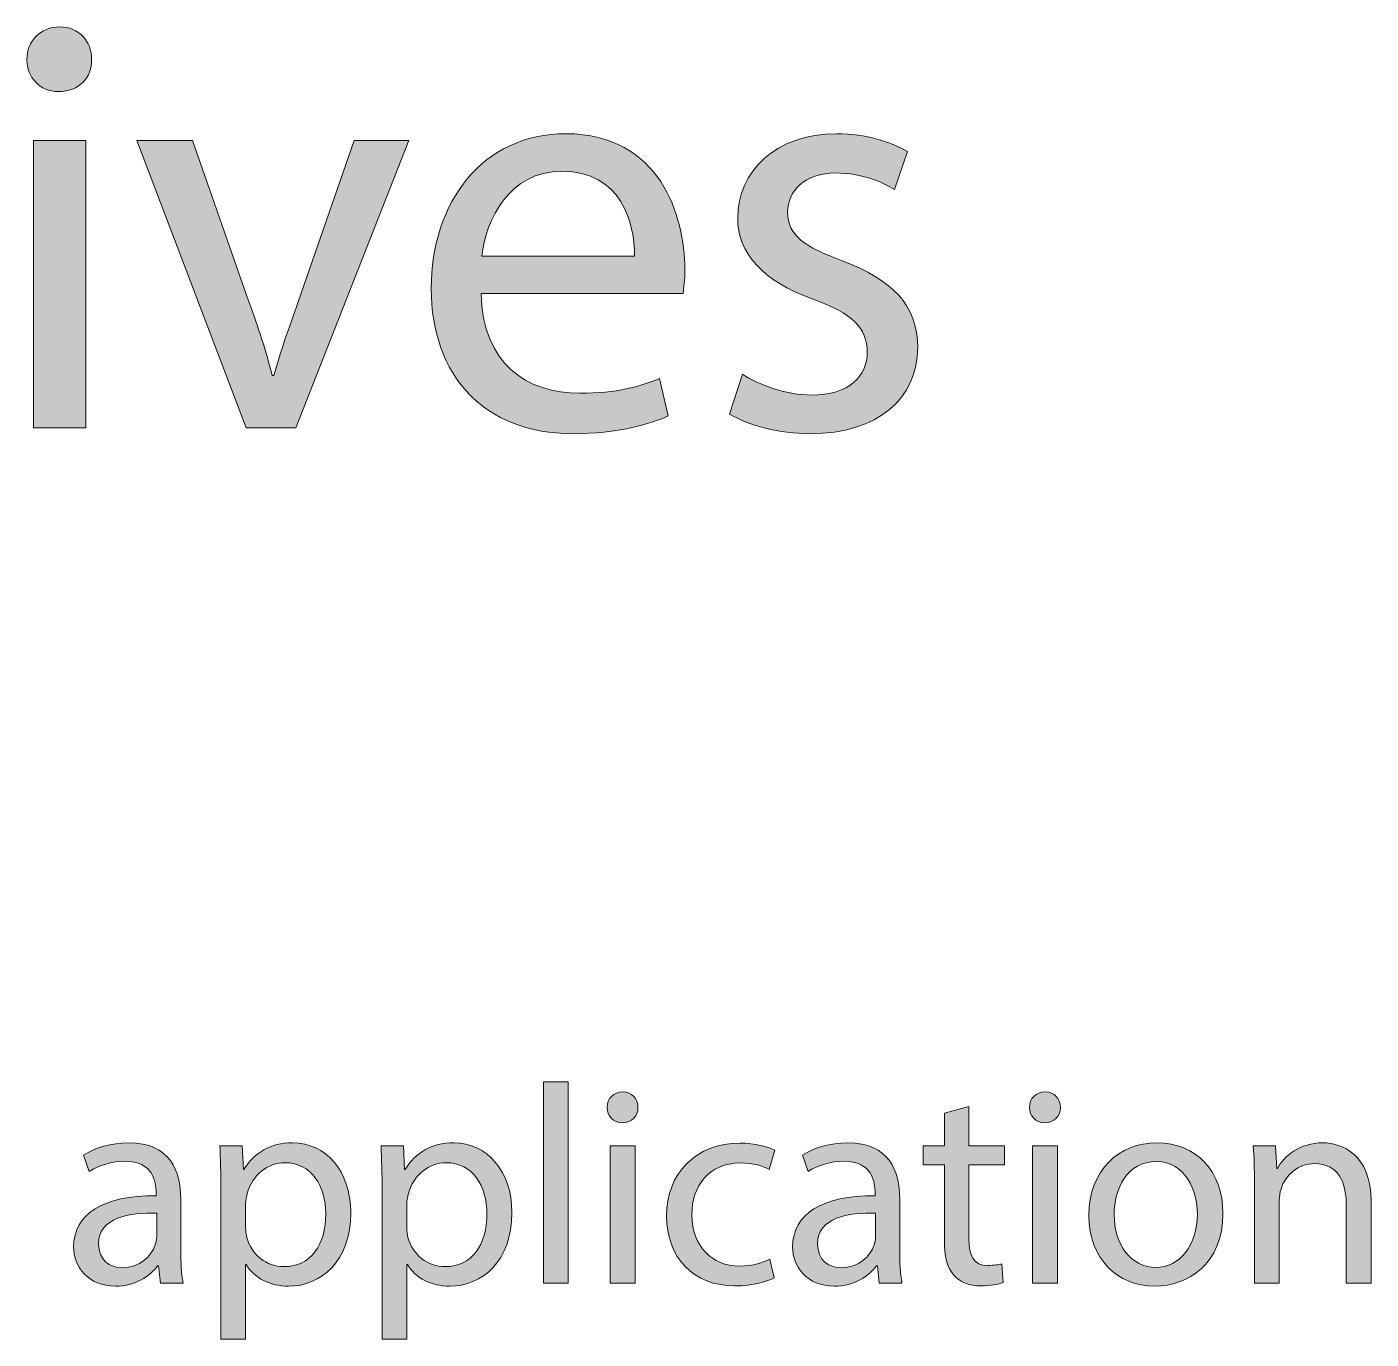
# Model space of a CAD drawing. Header units: inches. Extents: x 0.1 to 22.4, y -34.4 to -0.1.
# Drawn here: x 4.755 to 6.732, y -7.349 to -5.418 of the extents above; entities that cross this region are included whole.
import ezdxf

# ---------------------------------------------------------------- set-up
doc = ezdxf.new("R2010")
doc.units = ezdxf.units.IN
doc.header["$MEASUREMENT"] = 0
doc.layers.add('Layer 1', color=7, linetype='Continuous')

# ---------------------------------------------------------------- blocks, each defined once
blk = doc.blocks.new('block 2')
at = {"layer": 'Layer 1', "true_color": 0x231f20}
h = blk.add_hatch(color=250, dxfattribs=at)
h.dxf.hatch_style = 2
edge = h.paths.add_edge_path()
edge.add_spline(control_points=[(4.8501, -5.4663), (4.851, -5.4926), (4.8318, -5.5135), (4.8012, -5.5135), (4.7741, -5.5135), (4.7549, -5.4926), (4.7549, -5.4663), (4.7549, -5.4393), (4.775, -5.4183), (4.803, -5.4183), (4.8318, -5.4183), (4.8501, -5.4393), (4.8501, -5.4663)], knot_values=[0, 0, 0, 0, 1, 1, 1, 2, 2, 2, 3, 3, 3, 4, 4, 4, 4], degree=3, periodic=1)
h.paths.add_polyline_path([(4.7645, -6.008), (4.7645, -5.5852), (4.8414, -5.5852), (4.8414, -6.008)])
h = blk.add_hatch(color=250, dxfattribs=at)
h.dxf.hatch_style = 2
edge = h.paths.add_edge_path()
edge.add_spline(control_points=[(4.9986, -5.5852), (4.9986, -5.5852), (5.0816, -5.8228), (5.0816, -5.8228), (5.0956, -5.8612), (5.1069, -5.8961), (5.1157, -5.9311), (5.1157, -5.9311), (5.1183, -5.9311), (5.1183, -5.9311), (5.1279, -5.8961), (5.1401, -5.8612), (5.1541, -5.8228), (5.1541, -5.8228), (5.2362, -5.5852), (5.2362, -5.5852), (5.2362, -5.5852), (5.3166, -5.5852), (5.3166, -5.5852), (5.3166, -5.5852), (5.1506, -6.008), (5.1506, -6.008), (5.1506, -6.008), (5.0772, -6.008), (5.0772, -6.008), (5.0772, -6.008), (4.9165, -5.5852), (4.9165, -5.5852), (4.9165, -5.5852), (4.9986, -5.5852), (4.9986, -5.5852)], knot_values=[0, 0, 0, 0, 1, 1, 1, 2, 2, 2, 3, 3, 3, 4, 4, 4, 5, 5, 5, 6, 6, 6, 7, 7, 7, 8, 8, 8, 9, 9, 9, 10, 10, 10, 10], degree=3, periodic=1)
h = blk.add_hatch(color=250, dxfattribs=at)
h.dxf.hatch_style = 2
edge = h.paths.add_edge_path()
edge.add_spline(control_points=[(5.4231, -5.8105), (5.4249, -5.9145), (5.4912, -5.9573), (5.5681, -5.9573), (5.6232, -5.9573), (5.6564, -5.9477), (5.6852, -5.9355), (5.6852, -5.9355), (5.6983, -5.9905), (5.6983, -5.9905), (5.6712, -6.0027), (5.6249, -6.0167), (5.5576, -6.0167), (5.4275, -6.0167), (5.3497, -5.9311), (5.3497, -5.8035), (5.3497, -5.676), (5.4249, -5.5755), (5.548, -5.5755), (5.6861, -5.5755), (5.7227, -5.697), (5.7227, -5.7747), (5.7227, -5.7904), (5.721, -5.8027), (5.7201, -5.8105), (5.7201, -5.8105), (5.4231, -5.8105), (5.4231, -5.8105)], knot_values=[0, 0, 0, 0, 1, 1, 1, 2, 2, 2, 3, 3, 3, 4, 4, 4, 5, 5, 5, 6, 6, 6, 7, 7, 7, 8, 8, 8, 9, 9, 9, 9], degree=3, periodic=1)
edge = h.paths.add_edge_path()
edge.add_spline(control_points=[(5.6485, -5.7555), (5.6494, -5.7066), (5.6284, -5.6306), (5.5419, -5.6306), (5.4642, -5.6306), (5.4301, -5.7022), (5.424, -5.7555), (5.424, -5.7555), (5.6485, -5.7555), (5.6485, -5.7555)], knot_values=[0, 0, 0, 0, 1, 1, 1, 2, 2, 2, 3, 3, 3, 3], degree=3, periodic=1)
h = blk.add_hatch(color=250, dxfattribs=at)
h.dxf.hatch_style = 2
edge = h.paths.add_edge_path()
edge.add_spline(control_points=[(5.8074, -5.9293), (5.8301, -5.9442), (5.8703, -5.9599), (5.9088, -5.9599), (5.9647, -5.9599), (5.9909, -5.932), (5.9909, -5.897), (5.9909, -5.8603), (5.969, -5.8402), (5.9123, -5.8193), (5.8362, -5.7922), (5.8004, -5.7503), (5.8004, -5.6996), (5.8004, -5.6315), (5.8555, -5.5755), (5.9463, -5.5755), (5.9891, -5.5755), (6.0267, -5.5878), (6.0503, -5.6018), (6.0503, -5.6018), (6.0311, -5.6577), (6.0311, -5.6577), (6.0145, -5.6472), (5.9839, -5.6332), (5.9446, -5.6332), (5.8991, -5.6332), (5.8738, -5.6594), (5.8738, -5.6909), (5.8738, -5.7258), (5.8991, -5.7415), (5.9542, -5.7625), (6.0276, -5.7904), (6.0651, -5.8271), (6.0651, -5.89), (6.0651, -5.9643), (6.0075, -6.0167), (5.907, -6.0167), (5.8607, -6.0167), (5.8179, -6.0053), (5.7882, -5.9879), (5.7882, -5.9879), (5.8074, -5.9293), (5.8074, -5.9293)], knot_values=[0, 0, 0, 0, 1, 1, 1, 2, 2, 2, 3, 3, 3, 4, 4, 4, 5, 5, 5, 6, 6, 6, 7, 7, 7, 8, 8, 8, 9, 9, 9, 10, 10, 10, 11, 11, 11, 12, 12, 12, 13, 13, 13, 14, 14, 14, 14], degree=3, periodic=1)
at = {"layer": 'Layer 1', "lineweight": 0}
blk.add_lwpolyline([(4.7645, -6.008), (4.7645, -5.5852), (4.8414, -5.5852), (4.8414, -6.008), (4.7645, -6.008)], dxfattribs=at)
for points, knots in [([(4.8501, -5.4663), (4.851, -5.4926), (4.8318, -5.5135), (4.8012, -5.5135), (4.7741, -5.5135), (4.7549, -5.4926), (4.7549, -5.4663), (4.7549, -5.4393), (4.775, -5.4183), (4.803, -5.4183), (4.8318, -5.4183), (4.8501, -5.4393), (4.8501, -5.4663)], [0, 0, 0, 0, 1, 1, 1, 2, 2, 2, 3, 3, 3, 4, 4, 4, 4]), ([(4.9986, -5.5852), (4.9986, -5.5852), (5.0816, -5.8228), (5.0816, -5.8228), (5.0956, -5.8612), (5.1069, -5.8961), (5.1157, -5.9311), (5.1157, -5.9311), (5.1183, -5.9311), (5.1183, -5.9311), (5.1279, -5.8961), (5.1401, -5.8612), (5.1541, -5.8228), (5.1541, -5.8228), (5.2362, -5.5852), (5.2362, -5.5852), (5.2362, -5.5852), (5.3166, -5.5852), (5.3166, -5.5852), (5.3166, -5.5852), (5.1506, -6.008), (5.1506, -6.008), (5.1506, -6.008), (5.0772, -6.008), (5.0772, -6.008), (5.0772, -6.008), (4.9165, -5.5852), (4.9165, -5.5852), (4.9165, -5.5852), (4.9986, -5.5852), (4.9986, -5.5852)], [0, 0, 0, 0, 1, 1, 1, 2, 2, 2, 3, 3, 3, 4, 4, 4, 5, 5, 5, 6, 6, 6, 7, 7, 7, 8, 8, 8, 9, 9, 9, 10, 10, 10, 10]), ([(5.4231, -5.8105), (5.4249, -5.9145), (5.4912, -5.9573), (5.5681, -5.9573), (5.6232, -5.9573), (5.6564, -5.9477), (5.6852, -5.9355), (5.6852, -5.9355), (5.6983, -5.9905), (5.6983, -5.9905), (5.6712, -6.0027), (5.6249, -6.0167), (5.5576, -6.0167), (5.4275, -6.0167), (5.3497, -5.9311), (5.3497, -5.8035), (5.3497, -5.676), (5.4249, -5.5755), (5.548, -5.5755), (5.6861, -5.5755), (5.7227, -5.697), (5.7227, -5.7747), (5.7227, -5.7904), (5.721, -5.8027), (5.7201, -5.8105), (5.7201, -5.8105), (5.4231, -5.8105), (5.4231, -5.8105)], [0, 0, 0, 0, 1, 1, 1, 2, 2, 2, 3, 3, 3, 4, 4, 4, 5, 5, 5, 6, 6, 6, 7, 7, 7, 8, 8, 8, 9, 9, 9, 9]), ([(5.8074, -5.9293), (5.8301, -5.9442), (5.8703, -5.9599), (5.9088, -5.9599), (5.9647, -5.9599), (5.9909, -5.932), (5.9909, -5.897), (5.9909, -5.8603), (5.969, -5.8402), (5.9123, -5.8193), (5.8362, -5.7922), (5.8004, -5.7503), (5.8004, -5.6996), (5.8004, -5.6315), (5.8555, -5.5755), (5.9463, -5.5755), (5.9891, -5.5755), (6.0267, -5.5878), (6.0503, -5.6018), (6.0503, -5.6018), (6.0311, -5.6577), (6.0311, -5.6577), (6.0145, -5.6472), (5.9839, -5.6332), (5.9446, -5.6332), (5.8991, -5.6332), (5.8738, -5.6594), (5.8738, -5.6909), (5.8738, -5.7258), (5.8991, -5.7415), (5.9542, -5.7625), (6.0276, -5.7904), (6.0651, -5.8271), (6.0651, -5.89), (6.0651, -5.9643), (6.0075, -6.0167), (5.907, -6.0167), (5.8607, -6.0167), (5.8179, -6.0053), (5.7882, -5.9879), (5.7882, -5.9879), (5.8074, -5.9293), (5.8074, -5.9293)], [0, 0, 0, 0, 1, 1, 1, 2, 2, 2, 3, 3, 3, 4, 4, 4, 5, 5, 5, 6, 6, 6, 7, 7, 7, 8, 8, 8, 9, 9, 9, 10, 10, 10, 11, 11, 11, 12, 12, 12, 13, 13, 13, 14, 14, 14, 14]), ([(5.6485, -5.7555), (5.6494, -5.7066), (5.6284, -5.6306), (5.5419, -5.6306), (5.4642, -5.6306), (5.4301, -5.7022), (5.424, -5.7555), (5.424, -5.7555), (5.6485, -5.7555), (5.6485, -5.7555)], [0, 0, 0, 0, 1, 1, 1, 2, 2, 2, 3, 3, 3, 3])]:
    blk.add_open_spline(points, degree=3, knots=knots, dxfattribs=at)
blk = doc.blocks.new('block 9')
at = {"layer": 'Layer 1', "true_color": 0x231f20}
h = blk.add_hatch(color=250, dxfattribs=at)
h.dxf.hatch_style = 2
h.paths.add_polyline_path([(5.5146, -6.9703), (5.5512, -6.9703), (5.5512, -7.2661), (5.5146, -7.2661)])
h = blk.add_hatch(color=250, dxfattribs=at)
h.dxf.hatch_style = 2
edge = h.paths.add_edge_path()
edge.add_spline(control_points=[(5.6537, -7.0078), (5.6541, -7.0203), (5.645, -7.0303), (5.6304, -7.0303), (5.6175, -7.0303), (5.6083, -7.0203), (5.6083, -7.0078), (5.6083, -6.9949), (5.6179, -6.9849), (5.6312, -6.9849), (5.645, -6.9849), (5.6537, -6.9949), (5.6537, -7.0078)], knot_values=[0, 0, 0, 0, 1, 1, 1, 2, 2, 2, 3, 3, 3, 4, 4, 4, 4], degree=3, periodic=1)
h.paths.add_polyline_path([(5.6129, -7.2661), (5.6129, -7.0645), (5.6495, -7.0645), (5.6495, -7.2661)])
h = blk.add_hatch(color=250, dxfattribs=at)
h.dxf.hatch_style = 2
edge = h.paths.add_edge_path()
edge.add_spline(control_points=[(6.275, -7.0078), (6.2754, -7.0203), (6.2662, -7.0303), (6.2516, -7.0303), (6.2387, -7.0303), (6.2295, -7.0203), (6.2295, -7.0078), (6.2295, -6.9949), (6.2391, -6.9849), (6.2525, -6.9849), (6.2662, -6.9849), (6.275, -6.9949), (6.275, -7.0078)], knot_values=[0, 0, 0, 0, 1, 1, 1, 2, 2, 2, 3, 3, 3, 4, 4, 4, 4], degree=3, periodic=1)
h.paths.add_polyline_path([(6.2341, -7.2661), (6.2341, -7.0645), (6.2708, -7.0645), (6.2708, -7.2661)])
h = blk.add_hatch(color=250, dxfattribs=at)
h.dxf.hatch_style = 2
edge = h.paths.add_edge_path()
edge.add_spline(control_points=[(6.1404, -7.0066), (6.1404, -7.0066), (6.1404, -7.0645), (6.1404, -7.0645), (6.1404, -7.0645), (6.1929, -7.0645), (6.1929, -7.0645), (6.1929, -7.0645), (6.1929, -7.0924), (6.1929, -7.0924), (6.1929, -7.0924), (6.1404, -7.0924), (6.1404, -7.0924), (6.1404, -7.0924), (6.1404, -7.2011), (6.1404, -7.2011), (6.1404, -7.2261), (6.1475, -7.2403), (6.1679, -7.2403), (6.1775, -7.2403), (6.1845, -7.239), (6.1891, -7.2378), (6.1891, -7.2378), (6.1908, -7.2653), (6.1908, -7.2653), (6.1837, -7.2682), (6.1725, -7.2703), (6.1583, -7.2703), (6.1412, -7.2703), (6.1275, -7.2649), (6.1187, -7.2549), (6.1083, -7.244), (6.1045, -7.2261), (6.1045, -7.2024), (6.1045, -7.2024), (6.1045, -7.0924), (6.1045, -7.0924), (6.1045, -7.0924), (6.0733, -7.0924), (6.0733, -7.0924), (6.0733, -7.0924), (6.0733, -7.0645), (6.0733, -7.0645), (6.0733, -7.0645), (6.1045, -7.0645), (6.1045, -7.0645), (6.1045, -7.0645), (6.1045, -7.0161), (6.1045, -7.0161), (6.1045, -7.0161), (6.1404, -7.0066), (6.1404, -7.0066)], knot_values=[0, 0, 0, 0, 1, 1, 1, 2, 2, 2, 3, 3, 3, 4, 4, 4, 5, 5, 5, 6, 6, 6, 7, 7, 7, 8, 8, 8, 9, 9, 9, 10, 10, 10, 11, 11, 11, 12, 12, 12, 13, 13, 13, 14, 14, 14, 15, 15, 15, 16, 16, 16, 17, 17, 17, 17], degree=3, periodic=1)
h = blk.add_hatch(color=250, dxfattribs=at)
h.dxf.hatch_style = 2
edge = h.paths.add_edge_path()
edge.add_spline(control_points=[(4.9512, -7.2661), (4.9512, -7.2661), (4.9483, -7.2407), (4.9483, -7.2407), (4.9483, -7.2407), (4.9471, -7.2407), (4.9471, -7.2407), (4.9358, -7.2565), (4.9142, -7.2707), (4.8854, -7.2707), (4.8446, -7.2707), (4.8237, -7.242), (4.8237, -7.2128), (4.8237, -7.164), (4.8671, -7.1374), (4.945, -7.1378), (4.945, -7.1378), (4.945, -7.1336), (4.945, -7.1336), (4.945, -7.117), (4.9404, -7.087), (4.8992, -7.087), (4.8804, -7.087), (4.8608, -7.0928), (4.8467, -7.102), (4.8467, -7.102), (4.8383, -7.0778), (4.8383, -7.0778), (4.855, -7.067), (4.8792, -7.0599), (4.9046, -7.0599), (4.9662, -7.0599), (4.9812, -7.102), (4.9812, -7.1424), (4.9812, -7.1424), (4.9812, -7.2178), (4.9812, -7.2178), (4.9812, -7.2353), (4.9821, -7.2524), (4.9846, -7.2661), (4.9846, -7.2661), (4.9512, -7.2661), (4.9512, -7.2661)], knot_values=[0, 0, 0, 0, 1, 1, 1, 2, 2, 2, 3, 3, 3, 4, 4, 4, 5, 5, 5, 6, 6, 6, 7, 7, 7, 8, 8, 8, 9, 9, 9, 10, 10, 10, 11, 11, 11, 12, 12, 12, 13, 13, 13, 14, 14, 14, 14], degree=3, periodic=1)
edge = h.paths.add_edge_path()
edge.add_spline(control_points=[(4.9458, -7.1632), (4.9058, -7.1624), (4.8604, -7.1695), (4.8604, -7.2086), (4.8604, -7.2324), (4.8762, -7.2436), (4.895, -7.2436), (4.9212, -7.2436), (4.9379, -7.227), (4.9437, -7.2099), (4.945, -7.2061), (4.9458, -7.202), (4.9458, -7.1982), (4.9458, -7.1982), (4.9458, -7.1632), (4.9458, -7.1632)], knot_values=[0, 0, 0, 0, 1, 1, 1, 2, 2, 2, 3, 3, 3, 4, 4, 4, 5, 5, 5, 5], degree=3, periodic=1)
h = blk.add_hatch(color=250, dxfattribs=at)
h.dxf.hatch_style = 2
edge = h.paths.add_edge_path()
edge.add_spline(control_points=[(5.0404, -7.1303), (5.0404, -7.1045), (5.0396, -7.0836), (5.0387, -7.0645), (5.0387, -7.0645), (5.0716, -7.0645), (5.0716, -7.0645), (5.0716, -7.0645), (5.0733, -7.0991), (5.0733, -7.0991), (5.0733, -7.0991), (5.0741, -7.0991), (5.0741, -7.0991), (5.0891, -7.0745), (5.1129, -7.0599), (5.1458, -7.0599), (5.1946, -7.0599), (5.2312, -7.1011), (5.2312, -7.1624), (5.2312, -7.2349), (5.1871, -7.2707), (5.1396, -7.2707), (5.1129, -7.2707), (5.0896, -7.259), (5.0775, -7.239), (5.0775, -7.239), (5.0766, -7.239), (5.0766, -7.239), (5.0766, -7.239), (5.0766, -7.3486), (5.0766, -7.3486), (5.0766, -7.3486), (5.0404, -7.3486), (5.0404, -7.3486), (5.0404, -7.3486), (5.0404, -7.1303), (5.0404, -7.1303)], knot_values=[0, 0, 0, 0, 1, 1, 1, 2, 2, 2, 3, 3, 3, 4, 4, 4, 5, 5, 5, 6, 6, 6, 7, 7, 7, 8, 8, 8, 9, 9, 9, 10, 10, 10, 11, 11, 11, 12, 12, 12, 12], degree=3, periodic=1)
edge = h.paths.add_edge_path()
edge.add_spline(control_points=[(5.0766, -7.184), (5.0766, -7.1895), (5.0775, -7.1945), (5.0783, -7.199), (5.085, -7.2245), (5.1071, -7.242), (5.1333, -7.242), (5.1721, -7.242), (5.1946, -7.2103), (5.1946, -7.164), (5.1946, -7.1236), (5.1733, -7.0891), (5.1346, -7.0891), (5.1096, -7.0891), (5.0862, -7.107), (5.0791, -7.1345), (5.0779, -7.1391), (5.0766, -7.1445), (5.0766, -7.1495), (5.0766, -7.1495), (5.0766, -7.184), (5.0766, -7.184)], knot_values=[0, 0, 0, 0, 1, 1, 1, 2, 2, 2, 3, 3, 3, 4, 4, 4, 5, 5, 5, 6, 6, 6, 7, 7, 7, 7], degree=3, periodic=1)
h = blk.add_hatch(color=250, dxfattribs=at)
h.dxf.hatch_style = 2
edge = h.paths.add_edge_path()
edge.add_spline(control_points=[(5.2775, -7.1303), (5.2775, -7.1045), (5.2766, -7.0836), (5.2758, -7.0645), (5.2758, -7.0645), (5.3087, -7.0645), (5.3087, -7.0645), (5.3087, -7.0645), (5.3104, -7.0991), (5.3104, -7.0991), (5.3104, -7.0991), (5.3112, -7.0991), (5.3112, -7.0991), (5.3262, -7.0745), (5.35, -7.0599), (5.3829, -7.0599), (5.4316, -7.0599), (5.4683, -7.1011), (5.4683, -7.1624), (5.4683, -7.2349), (5.4241, -7.2707), (5.3766, -7.2707), (5.35, -7.2707), (5.3266, -7.259), (5.3146, -7.239), (5.3146, -7.239), (5.3137, -7.239), (5.3137, -7.239), (5.3137, -7.239), (5.3137, -7.3486), (5.3137, -7.3486), (5.3137, -7.3486), (5.2775, -7.3486), (5.2775, -7.3486), (5.2775, -7.3486), (5.2775, -7.1303), (5.2775, -7.1303)], knot_values=[0, 0, 0, 0, 1, 1, 1, 2, 2, 2, 3, 3, 3, 4, 4, 4, 5, 5, 5, 6, 6, 6, 7, 7, 7, 8, 8, 8, 9, 9, 9, 10, 10, 10, 11, 11, 11, 12, 12, 12, 12], degree=3, periodic=1)
edge = h.paths.add_edge_path()
edge.add_spline(control_points=[(5.3137, -7.184), (5.3137, -7.1895), (5.3146, -7.1945), (5.3154, -7.199), (5.3221, -7.2245), (5.3441, -7.242), (5.3704, -7.242), (5.4091, -7.242), (5.4316, -7.2103), (5.4316, -7.164), (5.4316, -7.1236), (5.4104, -7.0891), (5.3716, -7.0891), (5.3466, -7.0891), (5.3233, -7.107), (5.3162, -7.1345), (5.315, -7.1391), (5.3137, -7.1445), (5.3137, -7.1495), (5.3137, -7.1495), (5.3137, -7.184), (5.3137, -7.184)], knot_values=[0, 0, 0, 0, 1, 1, 1, 2, 2, 2, 3, 3, 3, 4, 4, 4, 5, 5, 5, 6, 6, 6, 7, 7, 7, 7], degree=3, periodic=1)
h = blk.add_hatch(color=250, dxfattribs=at)
h.dxf.hatch_style = 2
edge = h.paths.add_edge_path()
edge.add_spline(control_points=[(5.8541, -7.2586), (5.8445, -7.2636), (5.8233, -7.2703), (5.7962, -7.2703), (5.7354, -7.2703), (5.6958, -7.229), (5.6958, -7.1674), (5.6958, -7.1053), (5.7383, -7.0603), (5.8041, -7.0603), (5.8258, -7.0603), (5.845, -7.0657), (5.855, -7.0707), (5.855, -7.0707), (5.8466, -7.0991), (5.8466, -7.0991), (5.8379, -7.094), (5.8241, -7.0895), (5.8041, -7.0895), (5.7579, -7.0895), (5.7329, -7.1236), (5.7329, -7.1657), (5.7329, -7.2124), (5.7629, -7.2411), (5.8029, -7.2411), (5.8237, -7.2411), (5.8375, -7.2357), (5.8479, -7.2311), (5.8479, -7.2311), (5.8541, -7.2586), (5.8541, -7.2586)], knot_values=[0, 0, 0, 0, 1, 1, 1, 2, 2, 2, 3, 3, 3, 4, 4, 4, 5, 5, 5, 6, 6, 6, 7, 7, 7, 8, 8, 8, 9, 9, 9, 10, 10, 10, 10], degree=3, periodic=1)
h = blk.add_hatch(color=250, dxfattribs=at)
h.dxf.hatch_style = 2
edge = h.paths.add_edge_path()
edge.add_spline(control_points=[(6.0087, -7.2661), (6.0087, -7.2661), (6.0058, -7.2407), (6.0058, -7.2407), (6.0058, -7.2407), (6.0045, -7.2407), (6.0045, -7.2407), (5.9933, -7.2565), (5.9716, -7.2707), (5.9429, -7.2707), (5.902, -7.2707), (5.8812, -7.242), (5.8812, -7.2128), (5.8812, -7.164), (5.9245, -7.1374), (6.0025, -7.1378), (6.0025, -7.1378), (6.0025, -7.1336), (6.0025, -7.1336), (6.0025, -7.117), (5.9979, -7.087), (5.9566, -7.087), (5.9379, -7.087), (5.9183, -7.0928), (5.9041, -7.102), (5.9041, -7.102), (5.8958, -7.0778), (5.8958, -7.0778), (5.9125, -7.067), (5.9366, -7.0599), (5.962, -7.0599), (6.0237, -7.0599), (6.0387, -7.102), (6.0387, -7.1424), (6.0387, -7.1424), (6.0387, -7.2178), (6.0387, -7.2178), (6.0387, -7.2353), (6.0395, -7.2524), (6.042, -7.2661), (6.042, -7.2661), (6.0087, -7.2661), (6.0087, -7.2661)], knot_values=[0, 0, 0, 0, 1, 1, 1, 2, 2, 2, 3, 3, 3, 4, 4, 4, 5, 5, 5, 6, 6, 6, 7, 7, 7, 8, 8, 8, 9, 9, 9, 10, 10, 10, 11, 11, 11, 12, 12, 12, 13, 13, 13, 14, 14, 14, 14], degree=3, periodic=1)
edge = h.paths.add_edge_path()
edge.add_spline(control_points=[(6.0033, -7.1632), (5.9633, -7.1624), (5.9179, -7.1695), (5.9179, -7.2086), (5.9179, -7.2324), (5.9337, -7.2436), (5.9525, -7.2436), (5.9787, -7.2436), (5.9954, -7.227), (6.0012, -7.2099), (6.0025, -7.2061), (6.0033, -7.202), (6.0033, -7.1982), (6.0033, -7.1982), (6.0033, -7.1632), (6.0033, -7.1632)], knot_values=[0, 0, 0, 0, 1, 1, 1, 2, 2, 2, 3, 3, 3, 4, 4, 4, 5, 5, 5, 5], degree=3, periodic=1)
h = blk.add_hatch(color=250, dxfattribs=at)
h.dxf.hatch_style = 2
edge = h.paths.add_edge_path()
edge.add_spline(control_points=[(6.5141, -7.1636), (6.5141, -7.2382), (6.4624, -7.2707), (6.4137, -7.2707), (6.3591, -7.2707), (6.317, -7.2307), (6.317, -7.167), (6.317, -7.0995), (6.3612, -7.0599), (6.417, -7.0599), (6.4749, -7.0599), (6.5141, -7.102), (6.5141, -7.1636)], knot_values=[0, 0, 0, 0, 1, 1, 1, 2, 2, 2, 3, 3, 3, 4, 4, 4, 4], degree=3, periodic=1)
edge = h.paths.add_edge_path()
edge.add_spline(control_points=[(6.3541, -7.1657), (6.3541, -7.2099), (6.3795, -7.2432), (6.4154, -7.2432), (6.4504, -7.2432), (6.4766, -7.2103), (6.4766, -7.1649), (6.4766, -7.1307), (6.4595, -7.0874), (6.4162, -7.0874), (6.3729, -7.0874), (6.3541, -7.1274), (6.3541, -7.1657)], knot_values=[0, 0, 0, 0, 1, 1, 1, 2, 2, 2, 3, 3, 3, 4, 4, 4, 4], degree=3, periodic=1)
h = blk.add_hatch(color=250, dxfattribs=at)
h.dxf.hatch_style = 2
edge = h.paths.add_edge_path()
edge.add_spline(control_points=[(6.5604, -7.1191), (6.5604, -7.0982), (6.56, -7.0811), (6.5587, -7.0645), (6.5587, -7.0645), (6.5912, -7.0645), (6.5912, -7.0645), (6.5912, -7.0645), (6.5933, -7.0978), (6.5933, -7.0978), (6.5933, -7.0978), (6.5941, -7.0978), (6.5941, -7.0978), (6.6041, -7.0786), (6.6275, -7.0599), (6.6608, -7.0599), (6.6887, -7.0599), (6.732, -7.0766), (6.732, -7.1457), (6.732, -7.1457), (6.732, -7.2661), (6.732, -7.2661), (6.732, -7.2661), (6.6954, -7.2661), (6.6954, -7.2661), (6.6954, -7.2661), (6.6954, -7.1499), (6.6954, -7.1499), (6.6954, -7.1174), (6.6833, -7.0903), (6.6487, -7.0903), (6.6245, -7.0903), (6.6058, -7.1074), (6.5995, -7.1278), (6.5979, -7.1324), (6.597, -7.1386), (6.597, -7.1449), (6.597, -7.1449), (6.597, -7.2661), (6.597, -7.2661), (6.597, -7.2661), (6.5604, -7.2661), (6.5604, -7.2661), (6.5604, -7.2661), (6.5604, -7.1191), (6.5604, -7.1191)], knot_values=[0, 0, 0, 0, 1, 1, 1, 2, 2, 2, 3, 3, 3, 4, 4, 4, 5, 5, 5, 6, 6, 6, 7, 7, 7, 8, 8, 8, 9, 9, 9, 10, 10, 10, 11, 11, 11, 12, 12, 12, 13, 13, 13, 14, 14, 14, 15, 15, 15, 15], degree=3, periodic=1)
at = {"layer": 'Layer 1', "lineweight": 0}
for points in [[(5.5146, -6.9703), (5.5512, -6.9703), (5.5512, -7.2661), (5.5146, -7.2661), (5.5146, -6.9703)], [(5.6129, -7.2661), (5.6129, -7.0645), (5.6495, -7.0645), (5.6495, -7.2661), (5.6129, -7.2661)], [(6.2341, -7.2661), (6.2341, -7.0645), (6.2708, -7.0645), (6.2708, -7.2661), (6.2341, -7.2661)]]:
    blk.add_lwpolyline(points, dxfattribs=at)
for points, knots in [([(5.6537, -7.0078), (5.6541, -7.0203), (5.645, -7.0303), (5.6304, -7.0303), (5.6175, -7.0303), (5.6083, -7.0203), (5.6083, -7.0078), (5.6083, -6.9949), (5.6179, -6.9849), (5.6312, -6.9849), (5.645, -6.9849), (5.6537, -6.9949), (5.6537, -7.0078)], [0, 0, 0, 0, 1, 1, 1, 2, 2, 2, 3, 3, 3, 4, 4, 4, 4]), ([(6.275, -7.0078), (6.2754, -7.0203), (6.2662, -7.0303), (6.2516, -7.0303), (6.2387, -7.0303), (6.2295, -7.0203), (6.2295, -7.0078), (6.2295, -6.9949), (6.2391, -6.9849), (6.2525, -6.9849), (6.2662, -6.9849), (6.275, -6.9949), (6.275, -7.0078)], [0, 0, 0, 0, 1, 1, 1, 2, 2, 2, 3, 3, 3, 4, 4, 4, 4]), ([(6.1404, -7.0066), (6.1404, -7.0066), (6.1404, -7.0645), (6.1404, -7.0645), (6.1404, -7.0645), (6.1929, -7.0645), (6.1929, -7.0645), (6.1929, -7.0645), (6.1929, -7.0924), (6.1929, -7.0924), (6.1929, -7.0924), (6.1404, -7.0924), (6.1404, -7.0924), (6.1404, -7.0924), (6.1404, -7.2011), (6.1404, -7.2011), (6.1404, -7.2261), (6.1475, -7.2403), (6.1679, -7.2403), (6.1775, -7.2403), (6.1845, -7.239), (6.1891, -7.2378), (6.1891, -7.2378), (6.1908, -7.2653), (6.1908, -7.2653), (6.1837, -7.2682), (6.1725, -7.2703), (6.1583, -7.2703), (6.1412, -7.2703), (6.1275, -7.2649), (6.1187, -7.2549), (6.1083, -7.244), (6.1045, -7.2261), (6.1045, -7.2024), (6.1045, -7.2024), (6.1045, -7.0924), (6.1045, -7.0924), (6.1045, -7.0924), (6.0733, -7.0924), (6.0733, -7.0924), (6.0733, -7.0924), (6.0733, -7.0645), (6.0733, -7.0645), (6.0733, -7.0645), (6.1045, -7.0645), (6.1045, -7.0645), (6.1045, -7.0645), (6.1045, -7.0161), (6.1045, -7.0161), (6.1045, -7.0161), (6.1404, -7.0066), (6.1404, -7.0066)], [0, 0, 0, 0, 1, 1, 1, 2, 2, 2, 3, 3, 3, 4, 4, 4, 5, 5, 5, 6, 6, 6, 7, 7, 7, 8, 8, 8, 9, 9, 9, 10, 10, 10, 11, 11, 11, 12, 12, 12, 13, 13, 13, 14, 14, 14, 15, 15, 15, 16, 16, 16, 17, 17, 17, 17]), ([(4.9512, -7.2661), (4.9512, -7.2661), (4.9483, -7.2407), (4.9483, -7.2407), (4.9483, -7.2407), (4.9471, -7.2407), (4.9471, -7.2407), (4.9358, -7.2565), (4.9142, -7.2707), (4.8854, -7.2707), (4.8446, -7.2707), (4.8237, -7.242), (4.8237, -7.2128), (4.8237, -7.164), (4.8671, -7.1374), (4.945, -7.1378), (4.945, -7.1378), (4.945, -7.1336), (4.945, -7.1336), (4.945, -7.117), (4.9404, -7.087), (4.8992, -7.087), (4.8804, -7.087), (4.8608, -7.0928), (4.8467, -7.102), (4.8467, -7.102), (4.8383, -7.0778), (4.8383, -7.0778), (4.855, -7.067), (4.8792, -7.0599), (4.9046, -7.0599), (4.9662, -7.0599), (4.9812, -7.102), (4.9812, -7.1424), (4.9812, -7.1424), (4.9812, -7.2178), (4.9812, -7.2178), (4.9812, -7.2353), (4.9821, -7.2524), (4.9846, -7.2661), (4.9846, -7.2661), (4.9512, -7.2661), (4.9512, -7.2661)], [0, 0, 0, 0, 1, 1, 1, 2, 2, 2, 3, 3, 3, 4, 4, 4, 5, 5, 5, 6, 6, 6, 7, 7, 7, 8, 8, 8, 9, 9, 9, 10, 10, 10, 11, 11, 11, 12, 12, 12, 13, 13, 13, 14, 14, 14, 14]), ([(5.0404, -7.1303), (5.0404, -7.1045), (5.0396, -7.0836), (5.0387, -7.0645), (5.0387, -7.0645), (5.0716, -7.0645), (5.0716, -7.0645), (5.0716, -7.0645), (5.0733, -7.0991), (5.0733, -7.0991), (5.0733, -7.0991), (5.0741, -7.0991), (5.0741, -7.0991), (5.0891, -7.0745), (5.1129, -7.0599), (5.1458, -7.0599), (5.1946, -7.0599), (5.2312, -7.1011), (5.2312, -7.1624), (5.2312, -7.2349), (5.1871, -7.2707), (5.1396, -7.2707), (5.1129, -7.2707), (5.0896, -7.259), (5.0775, -7.239), (5.0775, -7.239), (5.0766, -7.239), (5.0766, -7.239), (5.0766, -7.239), (5.0766, -7.3486), (5.0766, -7.3486), (5.0766, -7.3486), (5.0404, -7.3486), (5.0404, -7.3486), (5.0404, -7.3486), (5.0404, -7.1303), (5.0404, -7.1303)], [0, 0, 0, 0, 1, 1, 1, 2, 2, 2, 3, 3, 3, 4, 4, 4, 5, 5, 5, 6, 6, 6, 7, 7, 7, 8, 8, 8, 9, 9, 9, 10, 10, 10, 11, 11, 11, 12, 12, 12, 12]), ([(5.2775, -7.1303), (5.2775, -7.1045), (5.2766, -7.0836), (5.2758, -7.0645), (5.2758, -7.0645), (5.3087, -7.0645), (5.3087, -7.0645), (5.3087, -7.0645), (5.3104, -7.0991), (5.3104, -7.0991), (5.3104, -7.0991), (5.3112, -7.0991), (5.3112, -7.0991), (5.3262, -7.0745), (5.35, -7.0599), (5.3829, -7.0599), (5.4316, -7.0599), (5.4683, -7.1011), (5.4683, -7.1624), (5.4683, -7.2349), (5.4241, -7.2707), (5.3766, -7.2707), (5.35, -7.2707), (5.3266, -7.259), (5.3146, -7.239), (5.3146, -7.239), (5.3137, -7.239), (5.3137, -7.239), (5.3137, -7.239), (5.3137, -7.3486), (5.3137, -7.3486), (5.3137, -7.3486), (5.2775, -7.3486), (5.2775, -7.3486), (5.2775, -7.3486), (5.2775, -7.1303), (5.2775, -7.1303)], [0, 0, 0, 0, 1, 1, 1, 2, 2, 2, 3, 3, 3, 4, 4, 4, 5, 5, 5, 6, 6, 6, 7, 7, 7, 8, 8, 8, 9, 9, 9, 10, 10, 10, 11, 11, 11, 12, 12, 12, 12]), ([(5.8541, -7.2586), (5.8445, -7.2636), (5.8233, -7.2703), (5.7962, -7.2703), (5.7354, -7.2703), (5.6958, -7.229), (5.6958, -7.1674), (5.6958, -7.1053), (5.7383, -7.0603), (5.8041, -7.0603), (5.8258, -7.0603), (5.845, -7.0657), (5.855, -7.0707), (5.855, -7.0707), (5.8466, -7.0991), (5.8466, -7.0991), (5.8379, -7.094), (5.8241, -7.0895), (5.8041, -7.0895), (5.7579, -7.0895), (5.7329, -7.1236), (5.7329, -7.1657), (5.7329, -7.2124), (5.7629, -7.2411), (5.8029, -7.2411), (5.8237, -7.2411), (5.8375, -7.2357), (5.8479, -7.2311), (5.8479, -7.2311), (5.8541, -7.2586), (5.8541, -7.2586)], [0, 0, 0, 0, 1, 1, 1, 2, 2, 2, 3, 3, 3, 4, 4, 4, 5, 5, 5, 6, 6, 6, 7, 7, 7, 8, 8, 8, 9, 9, 9, 10, 10, 10, 10]), ([(6.0087, -7.2661), (6.0087, -7.2661), (6.0058, -7.2407), (6.0058, -7.2407), (6.0058, -7.2407), (6.0045, -7.2407), (6.0045, -7.2407), (5.9933, -7.2565), (5.9716, -7.2707), (5.9429, -7.2707), (5.902, -7.2707), (5.8812, -7.242), (5.8812, -7.2128), (5.8812, -7.164), (5.9245, -7.1374), (6.0025, -7.1378), (6.0025, -7.1378), (6.0025, -7.1336), (6.0025, -7.1336), (6.0025, -7.117), (5.9979, -7.087), (5.9566, -7.087), (5.9379, -7.087), (5.9183, -7.0928), (5.9041, -7.102), (5.9041, -7.102), (5.8958, -7.0778), (5.8958, -7.0778), (5.9125, -7.067), (5.9366, -7.0599), (5.962, -7.0599), (6.0237, -7.0599), (6.0387, -7.102), (6.0387, -7.1424), (6.0387, -7.1424), (6.0387, -7.2178), (6.0387, -7.2178), (6.0387, -7.2353), (6.0395, -7.2524), (6.042, -7.2661), (6.042, -7.2661), (6.0087, -7.2661), (6.0087, -7.2661)], [0, 0, 0, 0, 1, 1, 1, 2, 2, 2, 3, 3, 3, 4, 4, 4, 5, 5, 5, 6, 6, 6, 7, 7, 7, 8, 8, 8, 9, 9, 9, 10, 10, 10, 11, 11, 11, 12, 12, 12, 13, 13, 13, 14, 14, 14, 14]), ([(6.5141, -7.1636), (6.5141, -7.2382), (6.4624, -7.2707), (6.4137, -7.2707), (6.3591, -7.2707), (6.317, -7.2307), (6.317, -7.167), (6.317, -7.0995), (6.3612, -7.0599), (6.417, -7.0599), (6.4749, -7.0599), (6.5141, -7.102), (6.5141, -7.1636)], [0, 0, 0, 0, 1, 1, 1, 2, 2, 2, 3, 3, 3, 4, 4, 4, 4]), ([(6.5604, -7.1191), (6.5604, -7.0982), (6.56, -7.0811), (6.5587, -7.0645), (6.5587, -7.0645), (6.5912, -7.0645), (6.5912, -7.0645), (6.5912, -7.0645), (6.5933, -7.0978), (6.5933, -7.0978), (6.5933, -7.0978), (6.5941, -7.0978), (6.5941, -7.0978), (6.6041, -7.0786), (6.6275, -7.0599), (6.6608, -7.0599), (6.6887, -7.0599), (6.732, -7.0766), (6.732, -7.1457), (6.732, -7.1457), (6.732, -7.2661), (6.732, -7.2661), (6.732, -7.2661), (6.6954, -7.2661), (6.6954, -7.2661), (6.6954, -7.2661), (6.6954, -7.1499), (6.6954, -7.1499), (6.6954, -7.1174), (6.6833, -7.0903), (6.6487, -7.0903), (6.6245, -7.0903), (6.6058, -7.1074), (6.5995, -7.1278), (6.5979, -7.1324), (6.597, -7.1386), (6.597, -7.1449), (6.597, -7.1449), (6.597, -7.2661), (6.597, -7.2661), (6.597, -7.2661), (6.5604, -7.2661), (6.5604, -7.2661), (6.5604, -7.2661), (6.5604, -7.1191), (6.5604, -7.1191)], [0, 0, 0, 0, 1, 1, 1, 2, 2, 2, 3, 3, 3, 4, 4, 4, 5, 5, 5, 6, 6, 6, 7, 7, 7, 8, 8, 8, 9, 9, 9, 10, 10, 10, 11, 11, 11, 12, 12, 12, 13, 13, 13, 14, 14, 14, 15, 15, 15, 15]), ([(5.0766, -7.184), (5.0766, -7.1895), (5.0775, -7.1945), (5.0783, -7.199), (5.085, -7.2245), (5.1071, -7.242), (5.1333, -7.242), (5.1721, -7.242), (5.1946, -7.2103), (5.1946, -7.164), (5.1946, -7.1236), (5.1733, -7.0891), (5.1346, -7.0891), (5.1096, -7.0891), (5.0862, -7.107), (5.0791, -7.1345), (5.0779, -7.1391), (5.0766, -7.1445), (5.0766, -7.1495), (5.0766, -7.1495), (5.0766, -7.184), (5.0766, -7.184)], [0, 0, 0, 0, 1, 1, 1, 2, 2, 2, 3, 3, 3, 4, 4, 4, 5, 5, 5, 6, 6, 6, 7, 7, 7, 7]), ([(5.3137, -7.184), (5.3137, -7.1895), (5.3146, -7.1945), (5.3154, -7.199), (5.3221, -7.2245), (5.3441, -7.242), (5.3704, -7.242), (5.4091, -7.242), (5.4316, -7.2103), (5.4316, -7.164), (5.4316, -7.1236), (5.4104, -7.0891), (5.3716, -7.0891), (5.3466, -7.0891), (5.3233, -7.107), (5.3162, -7.1345), (5.315, -7.1391), (5.3137, -7.1445), (5.3137, -7.1495), (5.3137, -7.1495), (5.3137, -7.184), (5.3137, -7.184)], [0, 0, 0, 0, 1, 1, 1, 2, 2, 2, 3, 3, 3, 4, 4, 4, 5, 5, 5, 6, 6, 6, 7, 7, 7, 7]), ([(6.3541, -7.1657), (6.3541, -7.2099), (6.3795, -7.2432), (6.4154, -7.2432), (6.4504, -7.2432), (6.4766, -7.2103), (6.4766, -7.1649), (6.4766, -7.1307), (6.4595, -7.0874), (6.4162, -7.0874), (6.3729, -7.0874), (6.3541, -7.1274), (6.3541, -7.1657)], [0, 0, 0, 0, 1, 1, 1, 2, 2, 2, 3, 3, 3, 4, 4, 4, 4]), ([(4.9458, -7.1632), (4.9058, -7.1624), (4.8604, -7.1695), (4.8604, -7.2086), (4.8604, -7.2324), (4.8762, -7.2436), (4.895, -7.2436), (4.9212, -7.2436), (4.9379, -7.227), (4.9437, -7.2099), (4.945, -7.2061), (4.9458, -7.202), (4.9458, -7.1982), (4.9458, -7.1982), (4.9458, -7.1632), (4.9458, -7.1632)], [0, 0, 0, 0, 1, 1, 1, 2, 2, 2, 3, 3, 3, 4, 4, 4, 5, 5, 5, 5]), ([(6.0033, -7.1632), (5.9633, -7.1624), (5.9179, -7.1695), (5.9179, -7.2086), (5.9179, -7.2324), (5.9337, -7.2436), (5.9525, -7.2436), (5.9787, -7.2436), (5.9954, -7.227), (6.0012, -7.2099), (6.0025, -7.2061), (6.0033, -7.202), (6.0033, -7.1982), (6.0033, -7.1982), (6.0033, -7.1632), (6.0033, -7.1632)], [0, 0, 0, 0, 1, 1, 1, 2, 2, 2, 3, 3, 3, 4, 4, 4, 5, 5, 5, 5])]:
    blk.add_open_spline(points, degree=3, knots=knots, dxfattribs=at)

msp = doc.modelspace()

# ---------------------------------------------------------------- block references
at = {"layer": 'Layer 1'}
for name in ['block 2', 'block 9']:
    msp.add_blockref(name, (0, 0), dxfattribs=at)

doc.saveas('drawing.dxf')
